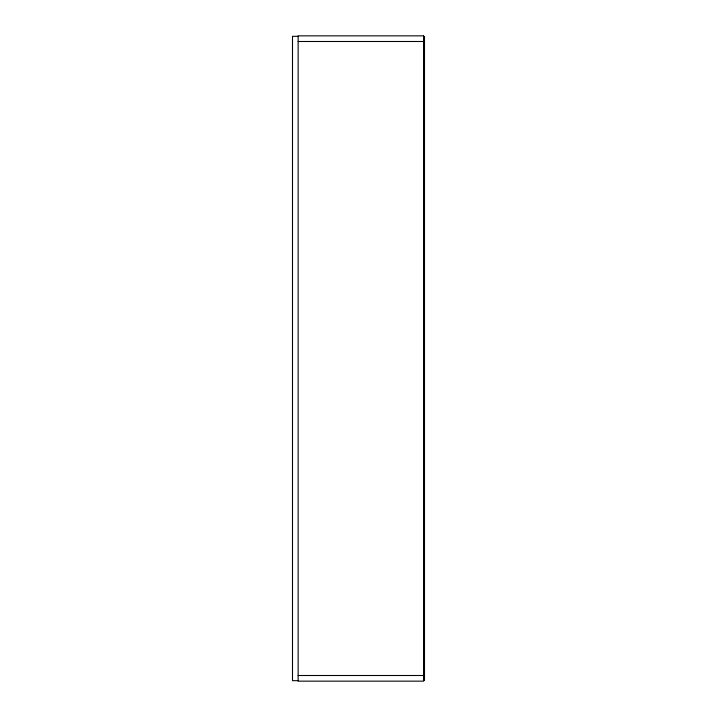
<?xml version="1.0" encoding="UTF-8"?>
<svg xmlns="http://www.w3.org/2000/svg" width="717" height="717" viewBox="0 0 717 717"><rect width="100%" height="100%" fill="white"/><g stroke="black" fill="none" stroke-linecap="round" stroke-linejoin="round"><path stroke-width="1.08" d="M298.138 36.316L292.5 36.316L292.5 680.684L298.138 680.684M423.559 36.477L424.5 36.477L424.5 680.523L423.559 680.523M298.138 41.496L423.559 41.496M298.138 675.504L423.559 675.504M423.559 35.85L298.138 35.85L298.138 681.15L423.559 681.15L423.559 35.85"/></g></svg>
